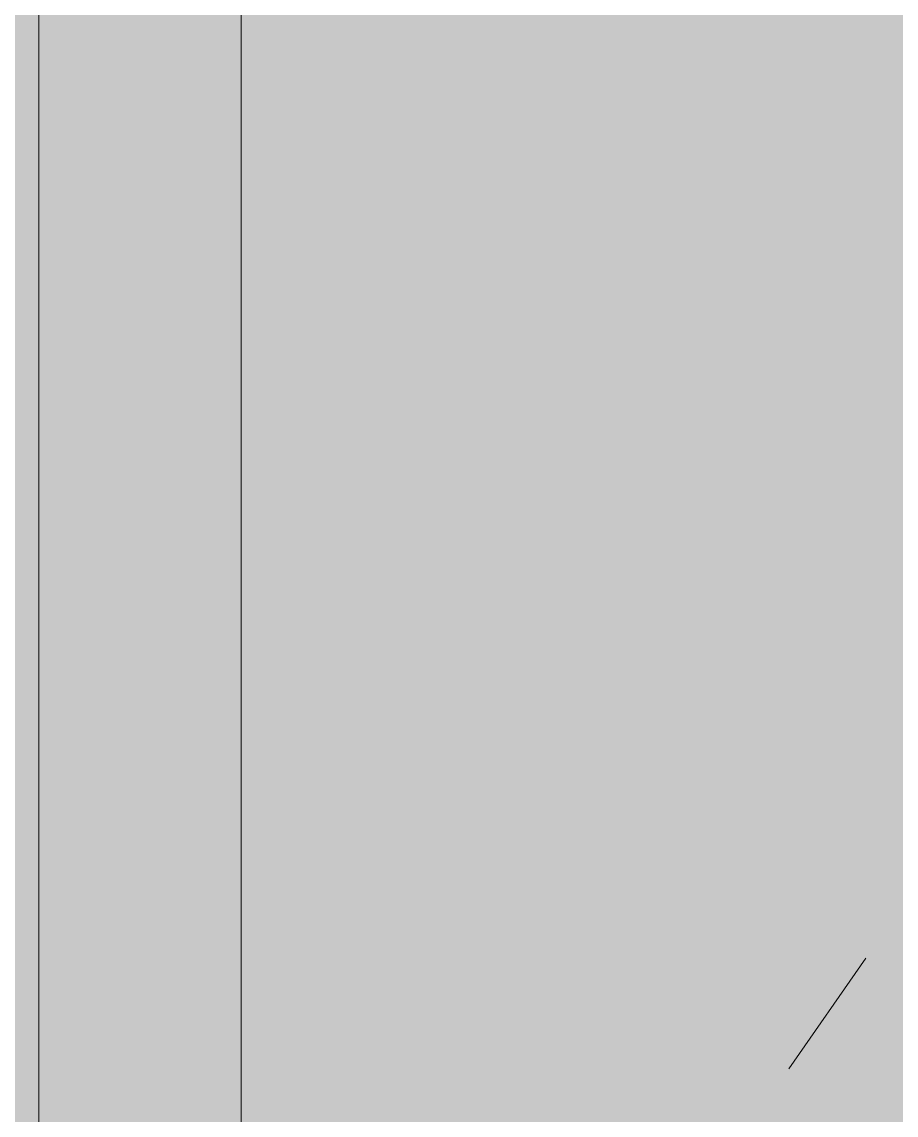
# Model space of a CAD drawing. Header units: millimetres. Extents: x 1499747 to 4230374, y -28481 to 441852.
# Drawn here: x 4055989 to 4056507, y 364442 to 365090 of the extents above; entities that cross this region are included whole.
import ezdxf

# ---------------------------------------------------------------- set-up
doc = ezdxf.new("R2010")
doc.units = ezdxf.units.MM
doc.header["$MEASUREMENT"] = 0
doc.layers.add('Чертеж и Рисунок', color=7, linetype='Continuous')

msp = doc.modelspace()

# ---------------------------------------------------------------- hatches: boundary and pattern name
at = {"layer": 'Чертеж и Рисунок', "linetype": 'Continuous', "lineweight": 0, "true_color": 0x2e2e2e}
for points in [[(4055979.47601, 363828.35626), (4055999.47605, 363828.35626), (4055999.47605, 366583.36047), (4055979.47601, 366603.3605)], [(4055999.47605, 363828.35626), (4056119.47623, 363948.35644), (4056119.47623, 366463.36029), (4055999.47605, 366583.36047)]]:
    msp.add_hatch(color=250, dxfattribs=at).paths.add_polyline_path(points)
at = {"layer": 'Чертеж и Рисунок', "linetype": 'Continuous', "lineweight": 0, "true_color": 0x84adf9}
msp.add_hatch(color=161, dxfattribs=at).paths.add_polyline_path([(4056834.47732, 363948.35644), (4056834.47732, 366463.36029), (4056119.47623, 366463.36029), (4056119.47623, 363948.35644)])

# ---------------------------------------------------------------- linework, layer by layer
at = {"layer": 'Чертеж и Рисунок', "color": 7, "linetype": 'Continuous', "lineweight": 5}
for points in [[(4055999.47605, 363828.35626), (4055999.47605, 366583.36047)], [(4056119.47623, 366463.36029), (4056119.47623, 363948.35644)]]:
    msp.add_lwpolyline(points, dxfattribs=at)
at = {"layer": 'Чертеж и Рисунок', "color": 23, "linetype": 'Continuous', "lineweight": 5, "true_color": 0xbf8080}
msp.add_lwpolyline([(4056443.87672, 364469.45724), (4056489.47679, 364535.15734)], dxfattribs=at)

doc.saveas('drawing.dxf')
